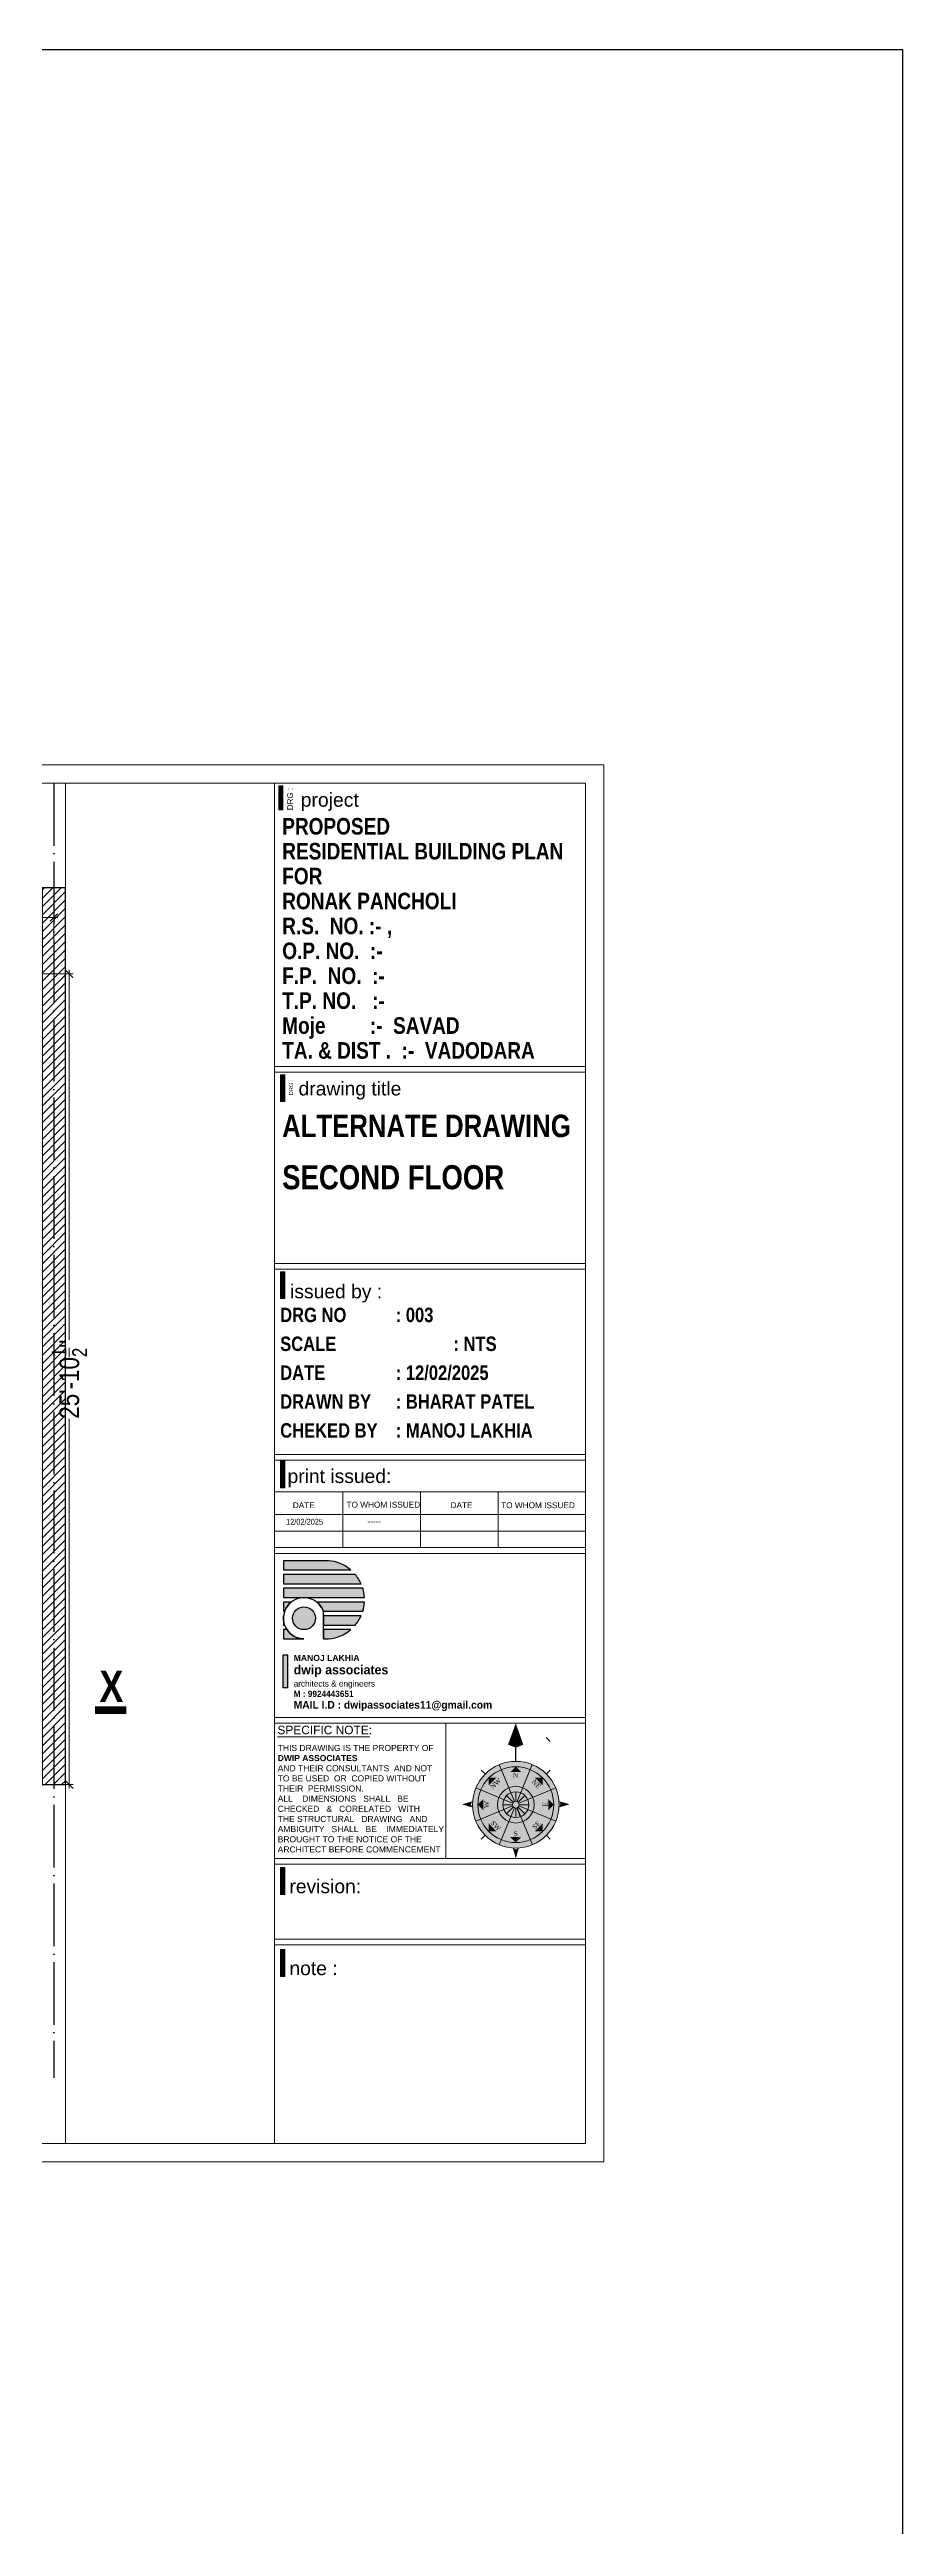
# Model space of a CAD drawing. Header units: millimetres. Extents: x 56222 to 152663, y -171621 to -121287.
# Drawn here: x 150486 to 150812, y -170672 to -169724 of the extents above; entities that cross this region are included whole.
import ezdxf
from ezdxf.enums import TextEntityAlignment as Align

# ---------------------------------------------------------------- set-up
doc = ezdxf.new("R2010")
doc.units = ezdxf.units.MM
doc.header["$MEASUREMENT"] = 0
doc.header["$PDMODE"] = 35
doc.linetypes.add('ACAD_ISO04W100', pattern=[30, 24, -3, 0, -3])
doc.layers.get('Defpoints').update_dxf_attribs({"color": 220})
for name, color, linetype, lineweight in [('GROUND FLOOR', 7, 'Continuous', 9), ('GROUND FLOOR  ( HATCH )', 251, 'Continuous', 9), ('plot boundary', 26, 'Continuous', 30), ('SECOND FLOOR ( DIM )', 7, 'Continuous', 9), ('SECTION', 7, 'Continuous', 9), ('STAIRCASE', 45, 'Continuous', 25), ('X_PLOT', 1, 'Continuous', 9), ('X_SHEET', 7, 'Continuous', 9)]:
    doc.layers.add(name, color=color, linetype=linetype, lineweight=lineweight)
doc.styles.add("AR_0'-0", font='arial.ttf')
doc.styles.add('AR_6', font='arial.ttf', dxfattribs={"height": 6})
doc.styles.add("Cn_BT_0'-0", font='swissc.ttf')
doc.styles.add('Cn_BT_7½', font='swissc.ttf', dxfattribs={"height": 7.5})
doc.styles.add('DUTCH801', font='dutcheb.ttf', dxfattribs={"height": 6.5})
doc.styles.add('KATHA', font='swissc.ttf')
doc.styles.get("Standard").update_dxf_attribs({"font": 'arial.ttf', "height": 6})
doc.dimstyles.new('Cn_BT_7½', dxfattribs={"dimtxt": 9, "dimasz": 3, "dimexe": 1.5, "dimexo": 0, "dimgap": 0.09, "dimtad": 0, "dimdec": 3, "dimzin": 3, "dimdsep": 46, "dimlunit": 4, "dimtxsty": 'Cn_BT_7½', "dimblk": 'ARCHTICK', "dimcen": 0.09, "dimdle": 1.5, "dimclrd": 251, "dimclre": 251, "dimclrt": 14, "dimadec": 0, "dimazin": 0, "dimtfac": 0.75, "dimtdec": 3, "dimtofl": 0, "dimtmove": 0, "dimatfit": 3, "dimfxl": 0, "dimtolj": 1, "dimtzin": 0, "dimlwd": 15, "dimlwe": 15, "dimarcsym": 0})

# ---------------------------------------------------------------- blocks, each defined once
blk = doc.blocks.new('_ArchTick')
at = {"color": 0, "linetype": 'ByBlock', "const_width": 0.15}
blk.add_lwpolyline([(-0.5, -0.5), (0.5, 0.5)], dxfattribs=at)
blk = doc.blocks.new('*D31')
at = {"layer": 'Defpoints', "color": 0, "transparency": 16777216}
for p in [(150482.74, -170077.58), (150478.24, -170388.08), (150493.13, -170388.08)]:
    blk.add_point(p, dxfattribs=at)
at = {"layer": 'SECOND FLOOR ( DIM )', "color": 251, "lineweight": 15, "transparency": 16777216}
for p, q in [((150482.74, -170077.58), (150494.63, -170077.58)), ((150493.13, -170076.08), (150493.13, -170217.68)), ((150493.13, -170389.58), (150493.13, -170247.99)), ((150478.24, -170388.08), (150494.63, -170388.08))]:
    blk.add_line(p, q, dxfattribs=at)
at = {"layer": 'SECOND FLOOR ( DIM )', "color": 251, "lineweight": 15, "transparency": 16777216, "xscale": 3, "yscale": 3, "zscale": 3}
for p, rotation in [((150493.13, -170077.58), 90), ((150493.13, -170388.08), 270)]:
    blk.add_blockref('_ArchTick', p, dxfattribs=dict(at, rotation=rotation))
at = {"layer": 'SECOND FLOOR ( DIM )', "color": 14, "transparency": 16777216, "insert": (150493.13, -170232.83), "char_height": 7.5, "attachment_point": 5, "rotation": 90, "style": 'Cn_BT_7½'}
blk.add_mtext('\\A1;25\'-10{\\H0.750000x;\\S1/2;}"', dxfattribs=at)
blk = doc.blocks.new('*D36')
at = {"layer": 'Defpoints', "color": 0, "transparency": 16777216}
for p in [(150082.24, -170056.02), (150082.24, -170077.58), (150487.24, -170077.58)]:
    blk.add_point(p, dxfattribs=at)
at = {"layer": 'SECOND FLOOR ( DIM )', "color": 251, "lineweight": 15, "transparency": 16777216}
for p, q in [((150080.74, -170056.02), (150269.21, -170056.02)), ((150082.24, -170077.58), (150082.24, -170054.52)), ((150488.74, -170056.02), (150291.28, -170056.02)), ((150487.24, -170077.58), (150487.24, -170054.52))]:
    blk.add_line(p, q, dxfattribs=at)
at = {"layer": 'SECOND FLOOR ( DIM )', "color": 251, "lineweight": 15, "transparency": 16777216, "xscale": 3, "yscale": 3, "zscale": 3, "rotation": 180}
blk.add_blockref('_ArchTick', (150082.24, -170056.02), dxfattribs=at)
at = {"layer": 'SECOND FLOOR ( DIM )', "color": 251, "lineweight": 15, "transparency": 16777216, "xscale": 3, "yscale": 3, "zscale": 3}
blk.add_blockref('_ArchTick', (150487.24, -170056.02), dxfattribs=at)
at = {"layer": 'SECOND FLOOR ( DIM )', "color": 14, "transparency": 16777216, "insert": (150280.24, -170056.02), "char_height": 7.5, "attachment_point": 5, "style": 'Cn_BT_7½'}
blk.add_mtext('\\A1;33\'-9"', dxfattribs=at)
blk = doc.blocks.new('NORTH')
h = blk.add_hatch(color=9)
h.set_gradient(color1=(201, 201, 201), color2=(237, 237, 237), one_color=1, tint=0.93, name='SPHERICAL')
edge = h.paths.add_edge_path()
edge.add_arc((329168.4, -156620.1), 24.1, 0, 360)
at = {"layer": 'X_SHEET'}
for color, points in [(224, [(329168.4, -156574.8), (329168.4, -156588.4), (329164.1, -156586.7)]), (230, [(329172.6, -156586.7), (329168.4, -156588.4), (329168.4, -156574.8)]), (47, [(329165.3, -156602), (329168.4, -156598.9), (329171.4, -156602)]), (47, [(329153.4, -156609.4), (329153.4, -156605.1), (329157.7, -156605.1)]), (47, [(329179, -156605.1), (329183.3, -156605.1), (329183.3, -156609.4)]), (224, [(329143.4, -156619.9), (329144.3, -156618.2), (329138.4, -156619.9)]), (230, [(329144.3, -156621.6), (329143.4, -156619.9), (329138.4, -156619.9)]), (47, [(329147.2, -156620), (329150.3, -156617), (329150.3, -156623.1)]), (47, [(329186.5, -156623.1), (329186.5, -156617), (329189.5, -156620.1)]), (224, [(329193.3, -156619.9), (329192.5, -156618.2), (329198.4, -156619.9)]), (230, [(329192.5, -156621.6), (329193.3, -156619.9), (329198.4, -156619.9)]), (47, [(329153.4, -156635), (329153.4, -156630.7), (329157.7, -156635)]), (47, [(329171.4, -156638.2), (329165.3, -156638.1), (329168.3, -156641.2)]), (47, [(329179, -156635), (329183.3, -156630.7), (329183.3, -156635)]), (230, [(329166.7, -156644.1), (329168.4, -156645), (329168.4, -156650.1)]), (224, [(329168.4, -156645), (329170.1, -156644.1), (329168.4, -156650.1)])]:
    blk.add_hatch(color=color, dxfattribs=at).paths.add_polyline_path(points)
at = {"color": 254, "lineweight": 5}
for p, q in [((329185.4, -156582.8), (329187.6, -156585)), ((329168.4, -156618.2), (329168.4, -156612.9)), ((329166.5, -156620.1), (329161.2, -156620.1)), ((329167, -156618.7), (329163.3, -156615)), ((329167, -156621.4), (329163.3, -156625.1)), ((329168.4, -156621.9), (329168.4, -156627.2)), ((329169.7, -156618.7), (329173.4, -156615)), ((329169.7, -156621.4), (329173.4, -156625.1)), ((329170.2, -156620.1), (329175.5, -156620.1))]:
    blk.add_line(p, q, dxfattribs=at)
at = {"color": 250, "lineweight": 9}
for p, q in [((329167.6, -156618.3), (329159.1, -156597.8)), ((329169.1, -156618.3), (329177.6, -156597.8)), ((329146.1, -156610.8), (329166.6, -156619.3)), ((329151.3, -156603), (329149.2, -156600.9)), ((329170.1, -156619.3), (329190.7, -156610.8)), ((329185.4, -156603), (329187.6, -156600.9)), ((329146.1, -156629.3), (329166.6, -156620.8)), ((329159.1, -156642.4), (329167.6, -156621.8)), ((329177.6, -156642.4), (329169.1, -156621.8)), ((329170.1, -156620.8), (329190.7, -156629.3)), ((329151.3, -156637.1), (329149.2, -156639.2)), ((329185.4, -156637.1), (329187.6, -156639.2))]:
    blk.add_line(p, q, dxfattribs=at)
at = {"color": 1}
blk.add_line((329171.1, -156626.7), (329169.1, -156621.8), dxfattribs=at)
at = {"lineweight": 9}
for radius in [24.1, 21.1, 10.2, 7.18, 1.88]:
    blk.add_circle((329168.4, -156620.1), radius, dxfattribs=at)
at = {"layer": 'X_SHEET', "color": 29, "linetype": 'Continuous', "lineweight": 25}
blk.add_line((329168.4, -156595.9), (329168.4, -156588.4), dxfattribs=at)
at = {"layer": 'X_SHEET', "color": 26, "linetype": 'ByBlock', "lineweight": -2, "style": 'DUTCH801'}
for s, rotation, p in [('NW', 44.9141, (329156.2, -156607.4)), ('N', 359.9141, (329168.3, -156602.4)), ('S', 359.9141, (329168.4, -156634.9)), ('SE', 44.9141, (329178.9, -156630.5))]:
    blk.add_text(s, height=2.7, rotation=rotation, dxfattribs=at).set_placement(p, align=Align.TOP_CENTER)
for s, rotation, p in [('NE', 314.9141, (329178.9, -156609.6)), ('W', 89.9141, (329153.5, -156620)), ('E', 89.9141, (329186.1, -156619.8)), ('SW', 314.9141, (329156.3, -156632.7))]:
    blk.add_text(s, height=2.7, rotation=rotation, dxfattribs=at).set_placement(p, align=Align.CENTER)
blk = doc.blocks.new('logo')
at = {"layer": 'STAIRCASE', "linetype": 'Continuous', "ltscale": 15}
h = blk.add_hatch(color=0, dxfattribs=at)
edge = h.paths.add_edge_path()
edge.add_line((52190.2, -8438.8), (52131.5, -8438.8))
edge.add_line((52131.5, -8438.8), (52131.5, -8450.8))
edge.add_line((52131.5, -8450.8), (52219.1, -8450.8))
edge.add_arc((52186.1, -8489.7), 51, 49.5898, 85.3906)
edge = h.paths.add_edge_path()
edge.add_line((52225, -8456.8), (52131.5, -8456.8))
edge.add_line((52131.5, -8456.8), (52131.5, -8468.8))
edge.add_line((52131.5, -8468.8), (52232.6, -8468.8))
edge.add_arc((52186.1, -8489.7), 51, 24.196, 40.1809)
edge = h.paths.add_edge_path()
edge.add_line((52234.8, -8474.7), (52131.5, -8474.7))
edge.add_line((52131.5, -8474.7), (52131.5, -8486.7))
edge.add_line((52131.5, -8486.7), (52237, -8486.7))
edge.add_arc((52186.1, -8489.7), 51, 3.3421, 17.076)
edge = h.paths.add_edge_path()
edge.add_line((52237, -8492.6), (52174.8, -8492.6))
edge.add_arc((52158.3, -8513.7), 26.8, 19.8001, 51.8901, ccw=False)
edge.add_line((52183.5, -8504.6), (52234.8, -8504.6))
edge.add_arc((52186.1, -8489.7), 51, 342.9464, 356.6794)
edge = h.paths.add_edge_path()
edge.add_line((52232.6, -8510.5), (52183.5, -8510.5))
edge.add_line((52183.5, -8510.5), (52183.5, -8522.5))
edge.add_line((52183.5, -8522.5), (52225.1, -8522.5))
edge.add_arc((52186.1, -8489.7), 51, 319.8472, 335.8275)
edge = h.paths.add_edge_path()
edge.add_line((52219.2, -8528.5), (52183.5, -8528.5))
edge.add_line((52183.5, -8528.5), (52183.5, -8540.5))
edge.add_line((52183.5, -8540.5), (52190.4, -8540.5))
edge.add_arc((52186.1, -8489.7), 51, 274.8693, 310.4434)
edge = h.paths.add_edge_path()
edge.add_line((52136, -8528.5), (52131.5, -8528.5))
edge.add_line((52131.5, -8528.5), (52131.5, -8540.5))
edge.add_line((52131.5, -8540.5), (52158.3, -8540.5))
edge.add_arc((52158.3, -8513.7), 26.8, 213.4982, 270, ccw=False)
edge = h.paths.add_edge_path()
edge.add_line((52131.5, -8513.7), (52131.5, -8522.5))
edge.add_line((52131.5, -8522.5), (52133, -8522.5))
edge.add_arc((52158.3, -8513.7), 26.8, 180, 199.307, ccw=False)
edge = h.paths.add_edge_path()
edge.add_line((52131.7, -8510.5), (52131.5, -8510.5))
edge.add_line((52131.5, -8510.5), (52131.5, -8513.7))
edge.add_arc((52158.3, -8513.7), 26.8, 173.2545, 180, ccw=False)
edge = h.paths.add_edge_path()
edge.add_line((52141.8, -8492.6), (52131.5, -8492.6))
edge.add_line((52131.5, -8492.6), (52131.5, -8504.6))
edge.add_line((52131.5, -8504.6), (52133.1, -8504.6))
edge.add_arc((52158.3, -8513.7), 26.8, 128.1099, 160.1999, ccw=False)
edge = h.paths.add_edge_path()
edge.add_arc((52158.3, -8513.7), 14.8, 0, 360)
at = {"layer": 'STAIRCASE', "color": 0, "linetype": 'Continuous', "ltscale": 15}
blk.add_line((52183.5, -8540.5), (52183.5, -8504.6), dxfattribs=at)
for points in [[(52190.2, -8438.8), (52131.5, -8438.8), (52131.5, -8450.8), (52219.1, -8450.8, 0.157494)], [(52225, -8456.8), (52131.5, -8456.8), (52131.5, -8468.8), (52232.6, -8468.8, 0.06986)], [(52234.8, -8474.7), (52131.5, -8474.7), (52131.5, -8486.7), (52237, -8486.7, 0.059998)], [(52141.8, -8492.6), (52131.5, -8492.6), (52131.5, -8504.6), (52133.1, -8504.6, -0.140942)], [(52237, -8492.6), (52174.8, -8492.6, -0.140942), (52183.5, -8504.6), (52234.8, -8504.6, 0.059993)], [(52131.7, -8510.5), (52131.5, -8510.5), (52131.5, -8513.7, -0.029441)], [(52131.5, -8513.7), (52131.5, -8522.5), (52133, -8522.5, -0.084443)], [(52136, -8528.5), (52131.5, -8528.5), (52131.5, -8540.5), (52158.3, -8540.5, -0.251655)], [(52232.6, -8510.5), (52183.5, -8510.5), (52183.5, -8522.5), (52225.1, -8522.5, 0.069841)], [(52219.2, -8528.5), (52183.5, -8528.5), (52183.5, -8540.5), (52190.4, -8540.5, 0.15648)]]:
    blk.add_lwpolyline(points, format="xyb", close=True, dxfattribs=at)
blk.add_circle((52158.3, -8513.7), 14.8, dxfattribs=at)
blk.add_arc((52158.3, -8513.7), 26.8, 19.8001, 270, dxfattribs=at)

msp = doc.modelspace()

# ---------------------------------------------------------------- hatches: boundary and pattern name
at = {"layer": 'GROUND FLOOR  ( HATCH )'}
h = msp.add_hatch(dxfattribs=at)
h.set_pattern_fill('ANSI31', color=6, scale=18, style=0)
h.set_pattern_definition([(45, (33951.0562, -7768.9088), (-1.590990258, 1.590990258), [])])
h.paths.add_polyline_path([(150491.7421, -170044.5832), (150482.7421, -170044.5832), (150482.7421, -170388.0832), (150491.7421, -170388.0832)])
at = {"layer": 'STAIRCASE', "linetype": 'Continuous', "ltscale": 15}
msp.add_hatch(color=251, dxfattribs=at).paths.add_polyline_path([(150574.9821, -170338.3844), (150576.703, -170338.3844), (150576.703, -170350.9697), (150574.9821, -170350.9697)])
at = {"layer": 'X_SHEET', "ltscale": 0.25}
h = msp.add_hatch(color=0, dxfattribs=at)
h.dxf.hatch_style = 1
h.paths.add_polyline_path([(150575.61, -170116.211), (150574.0079, -170116.211), (150574.0079, -170126.5152), (150575.61, -170126.5152)])
h = msp.add_hatch(color=0, dxfattribs=at)
h.dxf.hatch_style = 1
h.paths.add_polyline_path([(150575.6101, -170191.6496), (150574.008, -170191.6496), (150574.008, -170201.9538), (150575.6101, -170201.9538)])
h = msp.add_hatch(color=0, dxfattribs=at)
h.dxf.hatch_style = 1
h.paths.add_polyline_path([(150575.6066, -170264.1225), (150574.0046, -170264.1225), (150574.0046, -170274.4267), (150575.6066, -170274.4267)])
h = msp.add_hatch(color=0, dxfattribs=at)
h.dxf.hatch_style = 1
h.paths.add_polyline_path([(150575.61, -170419.813), (150574.008, -170419.813), (150574.008, -170430.1173), (150575.61, -170430.1173)])
h = msp.add_hatch(color=0, dxfattribs=at)
h.dxf.hatch_style = 1
h.paths.add_polyline_path([(150575.6099, -170451.186), (150574.0079, -170451.186), (150574.0079, -170461.4902), (150575.6099, -170461.4902)])

# ---------------------------------------------------------------- linework, layer by layer
at = {"layer": 'GROUND FLOOR', "color": 1, "linetype": 'ACAD_ISO04W100'}
msp.add_line((150487.2421, -170004.5343), (150487.2421, -170388.0832), dxfattribs=at)
at = {"layer": 'GROUND FLOOR'}
msp.add_line((150491.7421, -170004.5343), (150491.7421, -170525.4671), dxfattribs=at)
at = {"layer": 'GROUND FLOOR', "color": 6, "lineweight": 30}
msp.add_lwpolyline([(150491.7421, -170044.5832), (150482.7421, -170044.5832), (150482.7421, -170388.0832), (150491.7421, -170388.0832)], close=True, dxfattribs=at)
at = {"layer": 'plot boundary', "color": 251, "ltscale": 0.25}
msp.add_lwpolyline([(150574.9821, -170338.3844), (150576.703, -170338.3844), (150576.703, -170350.9697), (150574.9821, -170350.9697)], close=True, dxfattribs=at)
at = {"layer": 'SECTION', "color": 5}
msp.add_lwpolyline([(150053.8117, -170358.0832, 12, 12, 0), (150053.8117, -170361.0832, 0, 0, 0), (150508.9409, -170361.0832, 12, 12, 0), (150508.9409, -170358.0832, 12, 12, 0)], format="xyseb", dxfattribs=at)
at = {"layer": 'X_PLOT', "linetype": 'ACAD_ISO04W100', "lineweight": 30}
msp.add_line((150487.2421, -170004.5343), (150487.2421, -170500.3332), dxfattribs=at)
at = {"layer": 'X_SHEET', "color": 0, "linetype": 'Continuous', "lineweight": 9}
for p, q in [((150571.6612, -170275.9452), (150690.8004, -170275.9452)), ((150597.7971, -170275.9452), (150597.7971, -170297.3101)), ((150627.5734, -170275.9452), (150627.5734, -170297.3101)), ((150657.3389, -170275.9452), (150657.3389, -170297.3101)), ((150690.8004, -170284.5995), (150571.6618, -170284.5995)), ((150690.8004, -170290.9548), (150571.6625, -170290.9548))]:
    msp.add_line(p, q, dxfattribs=at)
at = {"layer": 'X_SHEET', "linetype": 'Continuous'}
msp.add_line((150572.8409, -170369.7624), (150608.1576, -170369.7624), dxfattribs=at)
at = {"layer": 'X_SHEET', "color": 5, "lineweight": 30}
msp.add_lwpolyline([(147734.2496, -169723.6226), (150812.1005, -169723.6226), (150812.1005, -171620.6865), (147734.2496, -171620.6865)], close=True, dxfattribs=at)
at = {"layer": 'X_SHEET'}
for points in [[(150697.8038, -170532.4671), (149930.6554, -170532.4671), (149930.6554, -169997.5343), (150697.8038, -169997.5343)], [(150690.8038, -170525.4671), (149937.6554, -170525.4671), (149937.6554, -170004.5343), (150690.8038, -170004.5343)], [(150571.6632, -170113.012), (150690.8037, -170113.012), (150690.8038, -170004.5343), (150571.6632, -170004.5343)], [(150571.6632, -170004.5343), (150690.8037, -170004.5343), (150690.8039, -170525.4671), (150571.6633, -170525.4671)], [(150690.8038, -170115.2196), (150571.6632, -170115.2196), (150571.6632, -170188.4689), (150690.8038, -170188.4689)], [(150571.6632, -170190.6765), (150690.8038, -170190.6765), (150690.8038, -170261.652), (150571.6632, -170261.652)], [(150571.6632, -170297.3101), (150690.8004, -170297.3101), (150690.8004, -170263.8595), (150571.6632, -170263.8595)], [(150571.6632, -170299.5176), (150690.8038, -170299.5176), (150690.8038, -170362.386), (150571.6632, -170362.386)], [(150637.3041, -170416.371), (150571.6632, -170416.371), (150571.6632, -170364.5936), (150637.3041, -170364.5936)], [(150571.6632, -170416.371), (150690.8038, -170416.371), (150690.8038, -170364.5936), (150571.6632, -170364.5936)], [(150571.6632, -170418.5786), (150690.8038, -170418.5786), (150690.8038, -170447.252), (150571.6632, -170447.252)], [(150690.8037, -170449.4596), (150571.6632, -170449.4596), (150571.6634, -170525.4671), (150690.8039, -170525.4671)]]:
    msp.add_lwpolyline(points, close=True, dxfattribs=at)
at = {"layer": 'X_SHEET', "color": 0, "ltscale": 0.25}
for points in [[(150573.3163, -170005.5919), (150574.9523, -170005.5919), (150574.9523, -170014.8008), (150573.3163, -170014.8008)], [(150574.0079, -170116.211), (150575.61, -170116.211), (150575.61, -170126.5152), (150574.0079, -170126.5152)], [(150574.008, -170191.6496), (150575.6101, -170191.6496), (150575.6101, -170201.9538), (150574.008, -170201.9538)], [(150574.0046, -170264.1225), (150575.6066, -170264.1225), (150575.6066, -170274.4267), (150574.0046, -170274.4267)], [(150574.008, -170419.813), (150575.61, -170419.813), (150575.61, -170430.1173), (150574.008, -170430.1173)], [(150574.0079, -170451.186), (150575.6099, -170451.186), (150575.6099, -170461.4902), (150574.0079, -170461.4902)]]:
    msp.add_lwpolyline(points, close=True, dxfattribs=at)
msp.add_solid([(150574.9523, -170014.8008), (150573.3163, -170014.8008), (150574.9523, -170005.5919), (150573.3163, -170005.5919)], dxfattribs=at)

# ---------------------------------------------------------------- block references
at = {"xscale": 0.6882641349497078, "yscale": 0.6882641350166523, "zscale": 0.688264134997509, "rotation": 0.02728220589949871}
msp.add_blockref('NORTH', (-75942.0339, -62707.6457), dxfattribs=at)
at = {"layer": 'STAIRCASE', "color": 251, "linetype": 'Continuous', "xscale": 0.2942633925449627, "yscale": 0.2942633926140843, "zscale": 0.2942633925740976}
msp.add_blockref('logo', (135234.7069, -167819.0849), dxfattribs=at)

# ---------------------------------------------------------------- texts
at = {"layer": 'plot boundary', "color": 251, "ltscale": 0.25, "insert": (150579.0414, -170338.3844), "char_height": 3.531161, "attachment_point": 1}
msp.add_mtext('{\\fArial|b1|i0|c0|p34;\\H0.6667x;MANOJ LAKHIA\\fBankGothic Lt BT|b1|i0|c0|p34;\\P\\fBankGothic Md BT|b1|i0|c0|p34;\\H1.5x;dwip associates\\P\\fBankGothic Lt BT|b0|i0|c0|p34;\\H0.6667x;architects & engineers\\P\\fStylus BT|b1|i0|c0|p34;\\H0.9999x;M : 9924443651\\P\\H1.25x;MAIL I.D : dwipassociates11@gmail.com}', dxfattribs=at)
at = {"layer": 'SECTION', "color": 5, "insert": (150504.6645, -170356.4445), "char_height": 12, "attachment_point": 7, "line_spacing_factor": 1.157143, "style": "Cn_BT_0'-0"}
msp.add_mtext('{\\fSwis721 Cn BT|b1|i0|c0|p34;X}', dxfattribs=at)
at = {"layer": 'X_SHEET', "color": 0, "ltscale": 0.25, "insert": (150576.5381, -170014.9107), "char_height": 2.21199, "width": 9.483907, "attachment_point": 1, "rotation": 90, "style": "AR_0'-0"}
msp.add_mtext('DRG :', dxfattribs=at)
at = {"layer": 'X_SHEET', "color": 0, "ltscale": 0.25, "attachment_point": 1}
for s, insert, char_height, style in [('{\\fSwis721 Ex BT|b0|i0|c0|p34;project}', (150581.7232, -170008.2747), 5.308778, 'AR_6'), ('{\\fSwis721 Cn BT|b1|i0|c0|p34;SECOND FLOOR}', (150574.6267, -170150.8506), 9.214445, 'KATHA')]:
    msp.add_mtext(s, dxfattribs=dict(at, insert=insert, char_height=char_height, style=style))
at = {"layer": 'X_SHEET', "color": 0, "linetype": 'Continuous', "attachment_point": 1, "style": "Cn_BT_0'-0"}
for s, insert, char_height, line_spacing_factor in [('{\\fSwis721 Cn BT|b1|i0|c0|p34;PROPOSED\\PRESIDENTIAL BUILDING PLAN\\PFOR\\P\\C5;RONAK PANCHOLI  \\C1; \\C29;\\P\\C0;R.S.  NO. :- , \\PO.P. NO.  :-      \\PF.P.  NO.  :-          \\PT.P. NO.   :-  \\PMoje ^I    :-  SAVAD\\PTA. & DIST .  :-  VADODARA}', (150574.656, -170017.8943), 6.357435, 0.9), ('\\A1;{\\fSwis721 Cn BT|b1|i0|c0|p34;DRG NO ^I: 003\\PSCALE ^I^I: NTS\\PDATE ^I^I: 12/02/2025\\P\\A0;DRAWN BY ^I: BHARAT PATEL\\PCHEKED BY ^I: MANOJ LAKHIA}', (150573.8775, -170205.4277), 5.528667, 1.2)]:
    msp.add_mtext(s, dxfattribs=dict(at, insert=insert, char_height=char_height, line_spacing_factor=line_spacing_factor))
at = {"layer": 'X_SHEET', "color": 0, "ltscale": 0.25, "insert": (150577.2142, -170124.1269), "char_height": 1.58405, "attachment_point": 1, "rotation": 90}
msp.add_mtext('DRG :', dxfattribs=at)
at = {"layer": 'X_SHEET', "color": 0, "ltscale": 0.25, "char_height": 5.280173, "attachment_point": 1}
for s, insert in [('{\\fSwis721 Ex BT|b0|i0|c0|p34;drawing title}', (150580.9029, -170118.8697)), ('issued by :', (150577.6629, -170196.5563)), ('{\\fArial|b0|i0|c0|p34;print issued:}', (150576.6855, -170267.2903))]:
    msp.add_mtext(s, dxfattribs=dict(at, insert=insert))
at = {"layer": 'X_SHEET', "ltscale": 0.25, "insert": (150574.6267, -170131.5167), "char_height": 8.600149, "attachment_point": 1, "style": 'KATHA'}
msp.add_mtext('{\\fSwis721 Cn BT|b1|i0|c0|p34;ALTERNATE DRAWING}', dxfattribs=at)
at = {"layer": 'X_SHEET', "color": 0, "linetype": 'Continuous', "attachment_point": 1}
for s, insert, char_height in [('{\\fArial|b0|i0|c0|p34;DATE}', (150578.6981, -170279.9395), 2.258419), ('{\\fArial|b0|i0|c0|p34;TO WHOM ISSUED}', (150599.2655, -170279.7451), 2.258419), ('{\\fArial|b0|i0|c0|p34;DATE}', (150639.1058, -170279.9395), 2.258419), ('{\\fArial|b0|i0|c0|p34;TO WHOM ISSUED}', (150658.4615, -170279.9395), 2.258419), ('{\\fArial|b0|i0|c0|p34;-----}', (150607.2869, -170286.1004), 2.258419), ('THIS DRAWING IS THE PROPERTY OF \\P{\\fArial|b1|i0|c0|p34;\\C59;DWIP ASSOCIATES\\C29; \\fArial|b0|i0|c0|p34;\\P}AND THEIR CONSULTANTS  AND NOT \\PTO BE USED  OR  COPIED WITHOUT \\PTHEIR  PERMISSION.\\PALL    DIMENSIONS   SHALL   BE   \\PCHECKED   &   CORELATED   WITH   \\PTHE STRUCTURAL   DRAWING   AND   \\PAMBIGUITY   SHALL   BE    IMMEDIATELY \\PBROUGHT TO THE NOTICE OF THE \\PARCHITECT BEFORE COMMENCEMENT', (150572.9304, -170372.8613), 2.330297)]:
    msp.add_mtext(s, dxfattribs=dict(at, insert=insert, char_height=char_height))
at = {"layer": 'X_SHEET', "color": 0, "linetype": 'Continuous', "insert": (150576.1318, -170286.2947), "char_height": 2.25842, "attachment_point": 1, "style": 'KATHA'}
msp.add_mtext('12/02/2025', dxfattribs=at)
at = {"layer": 'X_SHEET', "linetype": 'Continuous', "insert": (150572.8253, -170365.5123), "char_height": 3.262161, "attachment_point": 1}
msp.add_mtext('SPECIFIC NOTE:', dxfattribs=at)
at = {"layer": 'X_SHEET', "color": 29, "ltscale": 0.25, "char_height": 5.280173, "attachment_point": 1}
for s, insert in [('{\\C0;revision:}', (150577.4115, -170424.3612)), ('{\\C0;note :}', (150577.4114, -170455.7342))]:
    msp.add_mtext(s, dxfattribs=dict(at, insert=insert))

# ---------------------------------------------------------------- dimensions: what is measured, and where the dimension line sits
at = {"layer": 'SECOND FLOOR ( DIM )'}
dim = msp.add_linear_dim(base=(150082.2421, -170056.0233), p1=(150487.2421, -170077.5832), p2=(150082.2421, -170077.5832), dimstyle='Cn_BT_7½', dxfattribs=at)
dim.commit()
dim.dimension.update_dxf_attribs({"geometry": '*D36', "text_midpoint": (150280.2421, -170056.0233), "dimtype": 160})
dim = msp.add_linear_dim(base=(150493.1305, -170388.0832), p1=(150482.7421, -170077.5832), p2=(150478.2421, -170388.0832), angle=90, dimstyle='Cn_BT_7½', override={"dimtmove": 1}, dxfattribs=at)
dim.commit()
dim.dimension.update_dxf_attribs({"geometry": '*D31', "text_midpoint": (150493.1305, -170232.8332)})

doc.saveas('drawing.dxf')
